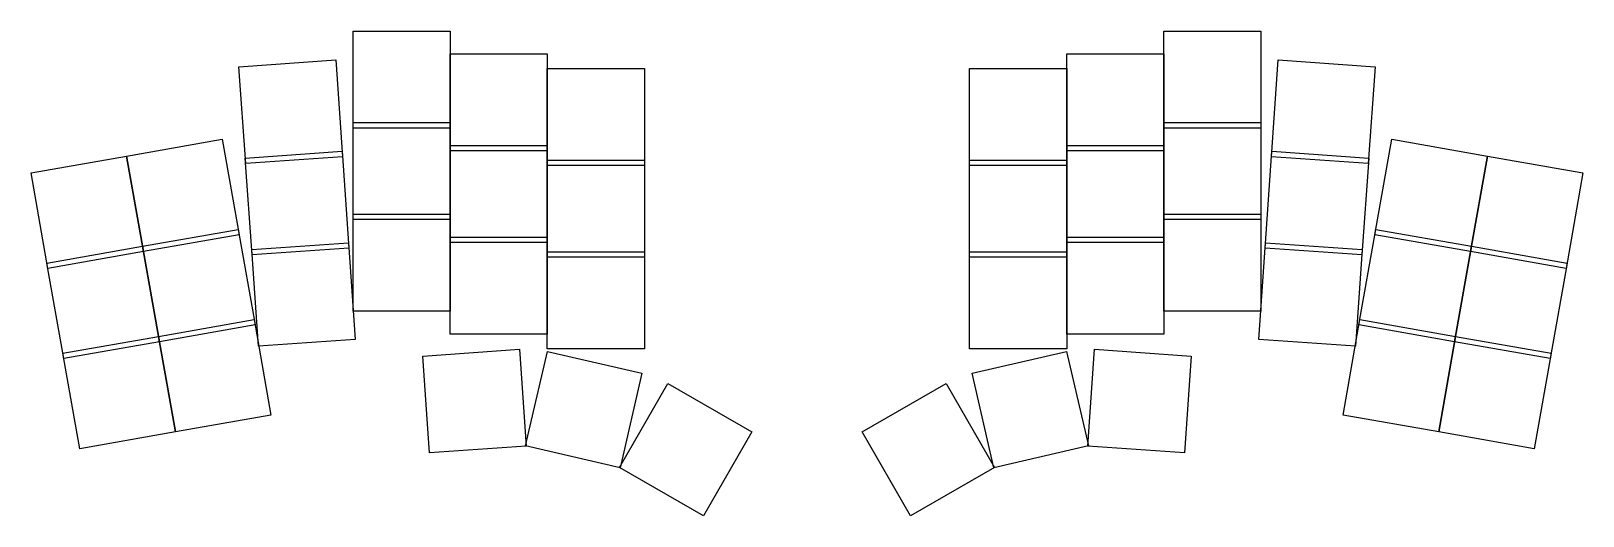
# Model space of a CAD drawing. Header units: millimetres. Extents: x -16 to 271, y -23 to 67.
import ezdxf

# ---------------------------------------------------------------- set-up
doc = ezdxf.new("R2010")
doc.units = ezdxf.units.MM

msp = doc.modelspace()

# ---------------------------------------------------------------- linework, layer by layer
for p, q in [((43.4, 67.11), (61.4, 67.11)), ((43.4, 49.11), (43.4, 67.11)), ((61.4, 67.11), (61.4, 49.11)), ((193.71, 67.11), (211.71, 67.11)), ((193.71, 49.11), (193.71, 67.11)), ((211.71, 67.11), (211.71, 49.11)), ((22.22, 60.49), (40.17, 61.75)), ((23.47, 42.54), (22.22, 60.49)), ((40.17, 61.75), (41.43, 43.79)), ((61.4, 62.86), (79.4, 62.86)), ((61.4, 44.86), (61.4, 62.86)), ((79.4, 62.86), (79.4, 44.86)), ((175.71, 62.86), (193.71, 62.86)), ((175.71, 44.86), (175.71, 62.86)), ((193.71, 62.86), (193.71, 44.86)), ((213.68, 43.79), (214.93, 61.75)), ((214.93, 61.75), (232.89, 60.49)), ((232.89, 60.49), (231.63, 42.54)), ((79.4, 60.14), (97.4, 60.14)), ((79.4, 42.14), (79.4, 60.14)), ((97.4, 60.14), (97.4, 42.14)), ((157.71, 60.14), (175.71, 60.14)), ((157.71, 42.14), (157.71, 60.14)), ((175.71, 60.14), (175.71, 42.14)), ((43.4, 50.11), (61.4, 50.11)), ((43.4, 32.11), (43.4, 50.11)), ((61.4, 49.11), (43.4, 49.11)), ((61.4, 50.11), (61.4, 32.11)), ((193.71, 50.11), (211.71, 50.11)), ((193.71, 32.11), (193.71, 50.11)), ((211.71, 49.11), (193.71, 49.11)), ((211.71, 50.11), (211.71, 32.11)), ((1.4, 43.91), (19.12, 47.04)), ((19.12, 47.04), (22.25, 29.31)), ((232.86, 29.31), (235.98, 47.04)), ((235.98, 47.04), (253.71, 43.91)), ((-16.33, 40.78), (1.4, 43.91)), ((1.4, 43.91), (4.52, 26.18)), ((4.52, 26.18), (1.4, 43.91)), ((23.4, 43.54), (41.36, 44.79)), ((24.66, 25.58), (23.4, 43.54)), ((41.43, 43.79), (23.47, 42.54)), ((41.36, 44.79), (42.61, 26.84)), ((61.4, 45.86), (79.4, 45.86)), ((61.4, 27.86), (61.4, 45.86)), ((79.4, 44.86), (61.4, 44.86)), ((79.4, 45.86), (79.4, 27.86)), ((175.71, 45.86), (193.71, 45.86)), ((175.71, 27.86), (175.71, 45.86)), ((193.71, 44.86), (175.71, 44.86)), ((193.71, 45.86), (193.71, 27.86)), ((212.49, 26.84), (213.75, 44.79)), ((231.63, 42.54), (213.68, 43.79)), ((213.75, 44.79), (231.7, 43.54)), ((231.7, 43.54), (230.45, 25.58)), ((250.58, 26.18), (253.71, 43.91)), ((253.71, 43.91), (250.58, 26.18)), ((253.71, 43.91), (271.43, 40.78)), ((-13.2, 23.06), (-16.33, 40.78)), ((79.4, 43.14), (97.4, 43.14)), ((79.4, 25.14), (79.4, 43.14)), ((97.4, 42.14), (79.4, 42.14)), ((97.4, 43.14), (97.4, 25.14)), ((157.71, 43.14), (175.71, 43.14)), ((157.71, 25.14), (157.71, 43.14)), ((175.71, 42.14), (157.71, 42.14)), ((175.71, 43.14), (175.71, 25.14)), ((271.43, 40.78), (268.31, 23.06)), ((43.4, 33.11), (61.4, 33.11)), ((43.4, 15.11), (43.4, 33.11)), ((61.4, 32.11), (43.4, 32.11)), ((61.4, 33.11), (61.4, 15.11)), ((193.71, 33.11), (211.71, 33.11)), ((193.71, 15.11), (193.71, 33.11)), ((211.71, 32.11), (193.71, 32.11)), ((211.71, 33.11), (211.71, 15.11)), ((4.35, 27.17), (22.07, 30.29)), ((22.25, 29.31), (4.52, 26.18)), ((22.07, 30.29), (25.2, 12.57)), ((61.4, 28.86), (79.4, 28.86)), ((61.4, 10.86), (61.4, 28.86)), ((79.4, 28.86), (79.4, 10.86)), ((175.71, 28.86), (193.71, 28.86)), ((175.71, 10.86), (175.71, 28.86)), ((193.71, 28.86), (193.71, 10.86)), ((229.9, 12.57), (233.03, 30.29)), ((250.58, 26.18), (232.86, 29.31)), ((233.03, 30.29), (250.76, 27.17)), ((-13.38, 24.04), (4.35, 27.17)), ((4.52, 26.18), (-13.2, 23.06)), ((4.35, 27.17), (7.47, 9.44)), ((7.47, 9.44), (4.35, 27.17)), ((24.59, 26.58), (42.54, 27.83)), ((25.84, 8.62), (24.59, 26.58)), ((42.61, 26.84), (24.66, 25.58)), ((42.54, 27.83), (43.8, 9.88)), ((79.4, 27.86), (61.4, 27.86)), ((79.4, 26.14), (97.4, 26.14)), ((79.4, 8.14), (79.4, 26.14)), ((97.4, 26.14), (97.4, 8.14)), ((157.71, 26.14), (175.71, 26.14)), ((157.71, 8.14), (157.71, 26.14)), ((193.71, 27.86), (175.71, 27.86)), ((175.71, 26.14), (175.71, 8.14)), ((211.31, 9.88), (212.56, 27.83)), ((230.45, 25.58), (212.49, 26.84)), ((212.56, 27.83), (230.52, 26.58)), ((230.52, 26.58), (229.26, 8.62)), ((247.63, 9.44), (250.76, 27.17)), ((250.76, 27.17), (247.63, 9.44)), ((268.31, 23.06), (250.58, 26.18)), ((250.76, 27.17), (268.48, 24.04)), ((-10.25, 6.32), (-13.38, 24.04)), ((97.4, 25.14), (79.4, 25.14)), ((175.71, 25.14), (157.71, 25.14)), ((268.48, 24.04), (265.36, 6.32)), ((61.4, 15.11), (43.4, 15.11)), ((211.71, 15.11), (193.71, 15.11)), ((7.3, 10.43), (25.03, 13.55)), ((25.2, 12.57), (7.47, 9.44)), ((25.03, 13.55), (28.15, -4.17)), ((226.95, -4.17), (230.08, 13.55)), ((247.63, 9.44), (229.9, 12.57)), ((230.08, 13.55), (247.8, 10.43)), ((-10.43, 7.3), (7.3, 10.43)), ((7.47, 9.44), (-10.25, 6.32)), ((7.3, 10.43), (10.43, -7.3)), ((10.43, -7.3), (7.3, 10.43)), ((43.8, 9.88), (25.84, 8.62)), ((79.4, 10.86), (61.4, 10.86)), ((193.71, 10.86), (175.71, 10.86)), ((229.26, 8.62), (211.31, 9.88)), ((244.68, -7.3), (247.8, 10.43)), ((247.8, 10.43), (244.68, -7.3)), ((265.36, 6.32), (247.63, 9.44)), ((247.8, 10.43), (265.53, 7.3)), ((-7.3, -10.43), (-10.43, 7.3)), ((56.29, 6.79), (74.25, 8.05)), ((57.55, -11.16), (56.29, 6.79)), ((74.25, 8.05), (75.5, -9.91)), ((75.36, -9.9), (79.41, 7.64)), ((97.4, 8.14), (79.4, 8.14)), ((79.41, 7.64), (96.94, 3.59)), ((175.71, 8.14), (157.71, 8.14)), ((158.16, 3.59), (175.7, 7.64)), ((175.7, 7.64), (179.75, -9.9)), ((179.6, -9.91), (180.86, 8.05)), ((180.86, 8.05), (198.81, 6.79)), ((198.81, 6.79), (197.56, -11.16)), ((265.53, 7.3), (262.4, -10.43)), ((96.94, 3.59), (92.9, -13.94)), ((162.21, -13.94), (158.16, 3.59)), ((92.76, -13.89), (101.76, 1.7)), ((101.76, 1.7), (117.35, -7.3)), ((137.76, -7.3), (153.35, 1.7)), ((153.35, 1.7), (162.35, -13.89)), ((28.15, -4.17), (10.43, -7.3)), ((244.68, -7.3), (226.95, -4.17)), ((10.43, -7.3), (-7.3, -10.43)), ((117.35, -7.3), (108.35, -22.89)), ((146.76, -22.89), (137.76, -7.3)), ((262.4, -10.43), (244.68, -7.3)), ((75.5, -9.91), (57.55, -11.16)), ((92.9, -13.94), (75.36, -9.9)), ((179.75, -9.9), (162.21, -13.94)), ((197.56, -11.16), (179.6, -9.91)), ((108.35, -22.89), (92.76, -13.89)), ((162.35, -13.89), (146.76, -22.89))]:
    msp.add_line(p, q)

doc.saveas('drawing.dxf')
